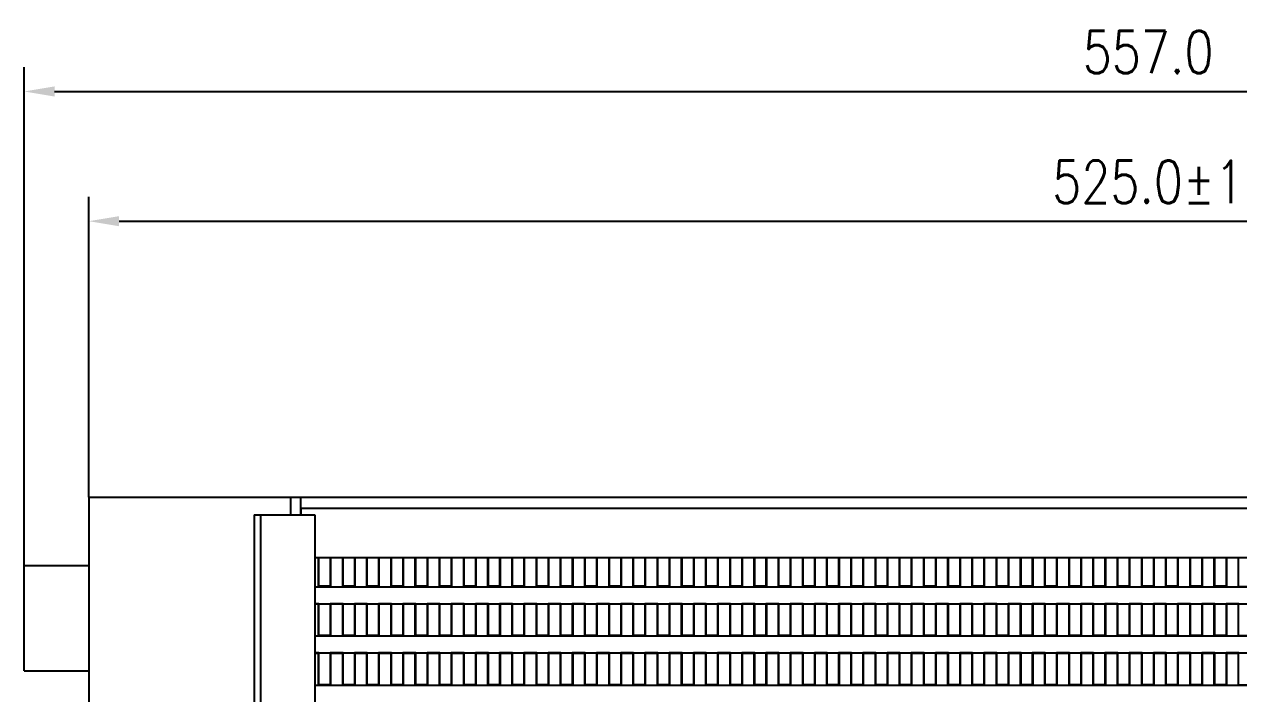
# Model space of a CAD drawing. Header units: millimetres. Extents: x -8604 to -3995, y 3123 to 6155.
# Drawn here: x -7718.6 to -7417.7, y 5526.9 to 5692.7 of the extents above; entities that cross this region are included whole.
import ezdxf

# ---------------------------------------------------------------- set-up
doc = ezdxf.new("R2010")
doc.units = ezdxf.units.MM
doc.layers.get('DEFPOINTS').update_dxf_attribs({"color": 30})
doc.styles.add('TH_GBDIM', font='romans.shx', dxfattribs={"width": 0.8, "bigfont": 'gbcbig.shx'})
doc.dimstyles.new('TH_GBDIM', dxfattribs={"dimscale": 3, "dimtxt": 3.5, "dimasz": 2.5, "dimexe": 2, "dimexo": 0, "dimgap": 1.5, "dimtad": 1, "dimdec": 1, "dimzin": 0, "dimdsep": 46, "dimtxsty": 'TH_GBDIM', "dimcen": 2.5, "dimclrd": 130, "dimclre": 130, "dimclrt": 3, "dimadec": 0, "dimazin": 0, "dimtfac": 0.714286, "dimtdec": 1, "dimtmove": 0, "dimatfit": 3, "dimfxl": 1, "dimtzin": 0, "dimlwd": -1, "dimlwe": -1, "dimarcsym": 0})

# ---------------------------------------------------------------- blocks, each defined once
blk = doc.blocks.new('*D1558')
at = {"color": 130, "transparency": 16777216}
for p, q in [((-7702.62, 5575.58), (-7702.62, 5649.92)), ((-7177.62, 5575.58), (-7177.62, 5649.92)), ((-7695.12, 5643.92), (-7185.12, 5643.92))]:
    blk.add_line(p, q, dxfattribs=at)
for points in [[(-7695.12, 5645.17), (-7695.12, 5642.67), (-7702.62, 5643.92)], [(-7185.12, 5645.17), (-7185.12, 5642.67), (-7177.62, 5643.92)]]:
    blk.add_solid(points, dxfattribs=at)
at = {"layer": 'DEFPOINTS', "color": 0, "transparency": 16777216}
for p in [(-7177.62, 5643.92), (-7702.62, 5575.58), (-7177.62, 5575.58)]:
    blk.add_point(p, dxfattribs=at)
at = {"color": 3, "transparency": 16777216, "insert": (-7440.12, 5653.67), "char_height": 10.5, "attachment_point": 5, "style": 'TH_GBDIM'}
blk.add_mtext('525.0±1', dxfattribs=at)
blk = doc.blocks.new('*D1559')
at = {"color": 130, "transparency": 16777216}
for p, q in [((-7718.62, 5558.58), (-7718.62, 5682.05)), ((-7161.62, 5558.58), (-7161.62, 5682.05)), ((-7711.12, 5676.05), (-7169.12, 5676.05))]:
    blk.add_line(p, q, dxfattribs=at)
for points in [[(-7711.12, 5677.3), (-7711.12, 5674.8), (-7718.62, 5676.05)], [(-7169.12, 5677.3), (-7169.12, 5674.8), (-7161.62, 5676.05)]]:
    blk.add_solid(points, dxfattribs=at)
at = {"layer": 'DEFPOINTS', "color": 0, "transparency": 16777216}
for p in [(-7161.62, 5676.05), (-7718.62, 5558.58), (-7161.62, 5558.58)]:
    blk.add_point(p, dxfattribs=at)
at = {"color": 3, "transparency": 16777216, "insert": (-7440.12, 5685.8), "char_height": 10.5, "attachment_point": 5, "style": 'TH_GBDIM'}
blk.add_mtext('557.0', dxfattribs=at)

msp = doc.modelspace()

# ---------------------------------------------------------------- linework, layer by layer
at = {"color": 7, "linetype": 'Continuous', "lineweight": 25}
for p, q in [((-7702.62, 5575.58), (-7702.62, 5356.18)), ((-7702.62, 5575.58), (-7652.62, 5575.58)), ((-7652.62, 5575.58), (-7652.62, 5571.18)), ((-7652.62, 5575.58), (-7650.12, 5575.58)), ((-7650.12, 5575.58), (-7230.12, 5575.58)), ((-7650.12, 5571.18), (-7650.12, 5575.58)), ((-7661.62, 5571.18), (-7661.62, 5371.18)), ((-7661.62, 5571.18), (-7660.12, 5571.18)), ((-7660.12, 5571.18), (-7660.12, 5371.18)), ((-7660.12, 5571.18), (-7646.62, 5571.18)), ((-7650.12, 5572.84), (-7230.12, 5572.84)), ((-7650.12, 5572.84), (-7650.12, 5571.18)), ((-7646.62, 5571.18), (-7646.62, 5371.18)), ((-7702.62, 5558.58), (-7718.62, 5558.58)), ((-7718.62, 5532.58), (-7718.62, 5558.58)), ((-7646.62, 5560.58), (-7233.62, 5560.58)), ((-7645.72, 5553.38), (-7645.72, 5560.58)), ((-7645.62, 5553.48), (-7645.62, 5560.58)), ((-7642.82, 5560.58), (-7642.82, 5553.48)), ((-7642.72, 5560.58), (-7642.72, 5553.38)), ((-7639.72, 5553.38), (-7639.72, 5560.58)), ((-7639.62, 5553.48), (-7639.62, 5560.58)), ((-7636.82, 5560.58), (-7636.82, 5553.48)), ((-7636.72, 5560.58), (-7636.72, 5553.38)), ((-7633.72, 5553.38), (-7633.72, 5560.58)), ((-7633.62, 5553.48), (-7633.62, 5560.58)), ((-7630.82, 5560.58), (-7630.82, 5553.48)), ((-7630.72, 5560.58), (-7630.72, 5553.38)), ((-7627.72, 5553.38), (-7627.72, 5560.58)), ((-7627.62, 5553.48), (-7627.62, 5560.58)), ((-7624.82, 5560.58), (-7624.82, 5553.48)), ((-7624.72, 5560.58), (-7624.72, 5553.38)), ((-7621.72, 5553.38), (-7621.72, 5560.58)), ((-7621.62, 5553.48), (-7621.62, 5560.58)), ((-7618.82, 5560.58), (-7618.82, 5553.48)), ((-7618.72, 5560.58), (-7618.72, 5553.38)), ((-7615.72, 5553.38), (-7615.72, 5560.58)), ((-7615.62, 5553.48), (-7615.62, 5560.58)), ((-7612.82, 5560.58), (-7612.82, 5553.48)), ((-7612.72, 5560.58), (-7612.72, 5553.38)), ((-7609.72, 5553.38), (-7609.72, 5560.58)), ((-7609.62, 5553.48), (-7609.62, 5560.58)), ((-7606.82, 5560.58), (-7606.82, 5553.48)), ((-7606.72, 5560.58), (-7606.72, 5553.38)), ((-7603.72, 5553.38), (-7603.72, 5560.58)), ((-7603.62, 5553.48), (-7603.62, 5560.58)), ((-7600.82, 5560.58), (-7600.82, 5553.48)), ((-7600.72, 5560.58), (-7600.72, 5553.38)), ((-7597.72, 5553.38), (-7597.72, 5560.58)), ((-7597.62, 5553.48), (-7597.62, 5560.58)), ((-7594.82, 5560.58), (-7594.82, 5553.48)), ((-7594.72, 5560.58), (-7594.72, 5553.38)), ((-7591.72, 5553.38), (-7591.72, 5560.58)), ((-7591.62, 5553.48), (-7591.62, 5560.58)), ((-7588.82, 5560.58), (-7588.82, 5553.48)), ((-7588.72, 5560.58), (-7588.72, 5553.38)), ((-7585.72, 5553.38), (-7585.72, 5560.58)), ((-7585.62, 5553.48), (-7585.62, 5560.58)), ((-7582.82, 5560.58), (-7582.82, 5553.48)), ((-7582.72, 5560.58), (-7582.72, 5553.38)), ((-7579.72, 5553.38), (-7579.72, 5560.58)), ((-7579.62, 5553.48), (-7579.62, 5560.58)), ((-7576.82, 5560.58), (-7576.82, 5553.48)), ((-7576.72, 5560.58), (-7576.72, 5553.38)), ((-7573.72, 5553.38), (-7573.72, 5560.58)), ((-7573.62, 5553.48), (-7573.62, 5560.58)), ((-7570.82, 5560.58), (-7570.82, 5553.48)), ((-7570.72, 5560.58), (-7570.72, 5553.38)), ((-7567.72, 5553.38), (-7567.72, 5560.58)), ((-7567.62, 5553.48), (-7567.62, 5560.58)), ((-7564.82, 5560.58), (-7564.82, 5553.48)), ((-7564.72, 5560.58), (-7564.72, 5553.38)), ((-7561.72, 5553.38), (-7561.72, 5560.58)), ((-7561.62, 5553.48), (-7561.62, 5560.58)), ((-7558.82, 5560.58), (-7558.82, 5553.48)), ((-7558.72, 5560.58), (-7558.72, 5553.38)), ((-7555.72, 5553.38), (-7555.72, 5560.58)), ((-7555.62, 5553.48), (-7555.62, 5560.58)), ((-7552.82, 5560.58), (-7552.82, 5553.48)), ((-7552.72, 5560.58), (-7552.72, 5553.38)), ((-7549.72, 5553.38), (-7549.72, 5560.58)), ((-7549.62, 5553.48), (-7549.62, 5560.58)), ((-7546.82, 5560.58), (-7546.82, 5553.48)), ((-7546.72, 5560.58), (-7546.72, 5553.38)), ((-7543.72, 5553.38), (-7543.72, 5560.58)), ((-7543.62, 5553.48), (-7543.62, 5560.58)), ((-7540.82, 5560.58), (-7540.82, 5553.48)), ((-7540.72, 5560.58), (-7540.72, 5553.38)), ((-7537.72, 5553.38), (-7537.72, 5560.58)), ((-7537.62, 5553.48), (-7537.62, 5560.58)), ((-7534.82, 5560.58), (-7534.82, 5553.48)), ((-7534.72, 5560.58), (-7534.72, 5553.38)), ((-7531.72, 5553.38), (-7531.72, 5560.58)), ((-7531.62, 5553.48), (-7531.62, 5560.58)), ((-7528.82, 5560.58), (-7528.82, 5553.48)), ((-7528.72, 5560.58), (-7528.72, 5553.38)), ((-7525.72, 5553.38), (-7525.72, 5560.58)), ((-7525.62, 5553.48), (-7525.62, 5560.58)), ((-7522.82, 5560.58), (-7522.82, 5553.48)), ((-7522.72, 5560.58), (-7522.72, 5553.38)), ((-7519.72, 5553.38), (-7519.72, 5560.58)), ((-7519.62, 5553.48), (-7519.62, 5560.58)), ((-7516.82, 5560.58), (-7516.82, 5553.48)), ((-7516.72, 5560.58), (-7516.72, 5553.38)), ((-7513.72, 5553.38), (-7513.72, 5560.58)), ((-7513.62, 5553.48), (-7513.62, 5560.58)), ((-7510.82, 5560.58), (-7510.82, 5553.48)), ((-7510.72, 5560.58), (-7510.72, 5553.38)), ((-7507.72, 5553.38), (-7507.72, 5560.58)), ((-7507.62, 5553.48), (-7507.62, 5560.58)), ((-7504.82, 5560.58), (-7504.82, 5553.48)), ((-7504.72, 5560.58), (-7504.72, 5553.38)), ((-7501.72, 5553.38), (-7501.72, 5560.58)), ((-7501.62, 5553.48), (-7501.62, 5560.58)), ((-7498.82, 5560.58), (-7498.82, 5553.48)), ((-7498.72, 5560.58), (-7498.72, 5553.38)), ((-7495.72, 5553.38), (-7495.72, 5560.58)), ((-7495.62, 5553.48), (-7495.62, 5560.58)), ((-7492.82, 5560.58), (-7492.82, 5553.48)), ((-7492.72, 5560.58), (-7492.72, 5553.38)), ((-7489.72, 5553.38), (-7489.72, 5560.58)), ((-7489.62, 5553.48), (-7489.62, 5560.58)), ((-7486.82, 5560.58), (-7486.82, 5553.48)), ((-7486.72, 5560.58), (-7486.72, 5553.38)), ((-7483.72, 5553.38), (-7483.72, 5560.58)), ((-7483.62, 5553.48), (-7483.62, 5560.58)), ((-7480.82, 5560.58), (-7480.82, 5553.48)), ((-7480.72, 5560.58), (-7480.72, 5553.38)), ((-7477.72, 5553.38), (-7477.72, 5560.58)), ((-7477.62, 5553.48), (-7477.62, 5560.58)), ((-7474.82, 5560.58), (-7474.82, 5553.48)), ((-7474.72, 5560.58), (-7474.72, 5553.38)), ((-7471.72, 5553.38), (-7471.72, 5560.58)), ((-7471.62, 5553.48), (-7471.62, 5560.58)), ((-7468.82, 5560.58), (-7468.82, 5553.48)), ((-7468.72, 5560.58), (-7468.72, 5553.38)), ((-7465.72, 5553.38), (-7465.72, 5560.58)), ((-7465.62, 5553.48), (-7465.62, 5560.58)), ((-7462.82, 5560.58), (-7462.82, 5553.48)), ((-7462.72, 5560.58), (-7462.72, 5553.38)), ((-7459.72, 5553.38), (-7459.72, 5560.58)), ((-7459.62, 5553.48), (-7459.62, 5560.58)), ((-7456.82, 5560.58), (-7456.82, 5553.48)), ((-7456.72, 5560.58), (-7456.72, 5553.38)), ((-7453.72, 5553.38), (-7453.72, 5560.58)), ((-7453.62, 5553.48), (-7453.62, 5560.58)), ((-7450.82, 5560.58), (-7450.82, 5553.48)), ((-7450.72, 5560.58), (-7450.72, 5553.38)), ((-7447.72, 5553.38), (-7447.72, 5560.58)), ((-7447.62, 5553.48), (-7447.62, 5560.58)), ((-7444.82, 5560.58), (-7444.82, 5553.48)), ((-7444.72, 5560.58), (-7444.72, 5553.38)), ((-7441.72, 5553.38), (-7441.72, 5560.58)), ((-7441.62, 5553.48), (-7441.62, 5560.58)), ((-7438.82, 5560.58), (-7438.82, 5553.48)), ((-7438.72, 5560.58), (-7438.72, 5553.38)), ((-7435.72, 5553.38), (-7435.72, 5560.58)), ((-7435.62, 5553.48), (-7435.62, 5560.58)), ((-7432.82, 5560.58), (-7432.82, 5553.48)), ((-7432.72, 5560.58), (-7432.72, 5553.38)), ((-7429.72, 5553.38), (-7429.72, 5560.58)), ((-7429.62, 5553.48), (-7429.62, 5560.58)), ((-7426.82, 5560.58), (-7426.82, 5553.48)), ((-7426.72, 5560.58), (-7426.72, 5553.38)), ((-7423.72, 5553.38), (-7423.72, 5560.58)), ((-7423.62, 5553.48), (-7423.62, 5560.58)), ((-7420.82, 5560.58), (-7420.82, 5553.48)), ((-7420.72, 5560.58), (-7420.72, 5553.38)), ((-7417.72, 5553.38), (-7417.72, 5560.58)), ((-7646.62, 5553.38), (-7233.62, 5553.38)), ((-7642.72, 5553.38), (-7645.72, 5553.38)), ((-7642.82, 5553.48), (-7645.62, 5553.48)), ((-7636.72, 5553.38), (-7639.72, 5553.38)), ((-7636.82, 5553.48), (-7639.62, 5553.48)), ((-7630.72, 5553.38), (-7633.72, 5553.38)), ((-7630.82, 5553.48), (-7633.62, 5553.48)), ((-7624.72, 5553.38), (-7627.72, 5553.38)), ((-7624.82, 5553.48), (-7627.62, 5553.48)), ((-7618.72, 5553.38), (-7621.72, 5553.38)), ((-7618.82, 5553.48), (-7621.62, 5553.48)), ((-7612.72, 5553.38), (-7615.72, 5553.38)), ((-7612.82, 5553.48), (-7615.62, 5553.48)), ((-7606.72, 5553.38), (-7609.72, 5553.38)), ((-7606.82, 5553.48), (-7609.62, 5553.48)), ((-7600.72, 5553.38), (-7603.72, 5553.38)), ((-7600.82, 5553.48), (-7603.62, 5553.48)), ((-7594.72, 5553.38), (-7597.72, 5553.38)), ((-7594.82, 5553.48), (-7597.62, 5553.48)), ((-7588.72, 5553.38), (-7591.72, 5553.38)), ((-7588.82, 5553.48), (-7591.62, 5553.48)), ((-7582.72, 5553.38), (-7585.72, 5553.38)), ((-7582.82, 5553.48), (-7585.62, 5553.48)), ((-7576.72, 5553.38), (-7579.72, 5553.38)), ((-7576.82, 5553.48), (-7579.62, 5553.48)), ((-7570.72, 5553.38), (-7573.72, 5553.38)), ((-7570.82, 5553.48), (-7573.62, 5553.48)), ((-7564.72, 5553.38), (-7567.72, 5553.38)), ((-7564.82, 5553.48), (-7567.62, 5553.48)), ((-7558.72, 5553.38), (-7561.72, 5553.38)), ((-7558.82, 5553.48), (-7561.62, 5553.48)), ((-7552.72, 5553.38), (-7555.72, 5553.38)), ((-7552.82, 5553.48), (-7555.62, 5553.48)), ((-7546.72, 5553.38), (-7549.72, 5553.38)), ((-7546.82, 5553.48), (-7549.62, 5553.48)), ((-7540.72, 5553.38), (-7543.72, 5553.38)), ((-7540.82, 5553.48), (-7543.62, 5553.48)), ((-7534.72, 5553.38), (-7537.72, 5553.38)), ((-7534.82, 5553.48), (-7537.62, 5553.48)), ((-7528.72, 5553.38), (-7531.72, 5553.38)), ((-7528.82, 5553.48), (-7531.62, 5553.48)), ((-7522.72, 5553.38), (-7525.72, 5553.38)), ((-7522.82, 5553.48), (-7525.62, 5553.48)), ((-7516.72, 5553.38), (-7519.72, 5553.38)), ((-7516.82, 5553.48), (-7519.62, 5553.48)), ((-7510.72, 5553.38), (-7513.72, 5553.38)), ((-7510.82, 5553.48), (-7513.62, 5553.48)), ((-7504.72, 5553.38), (-7507.72, 5553.38)), ((-7504.82, 5553.48), (-7507.62, 5553.48)), ((-7498.72, 5553.38), (-7501.72, 5553.38)), ((-7498.82, 5553.48), (-7501.62, 5553.48)), ((-7492.72, 5553.38), (-7495.72, 5553.38)), ((-7492.82, 5553.48), (-7495.62, 5553.48)), ((-7486.72, 5553.38), (-7489.72, 5553.38)), ((-7486.82, 5553.48), (-7489.62, 5553.48)), ((-7480.72, 5553.38), (-7483.72, 5553.38)), ((-7480.82, 5553.48), (-7483.62, 5553.48)), ((-7474.72, 5553.38), (-7477.72, 5553.38)), ((-7474.82, 5553.48), (-7477.62, 5553.48)), ((-7468.72, 5553.38), (-7471.72, 5553.38)), ((-7468.82, 5553.48), (-7471.62, 5553.48)), ((-7462.72, 5553.38), (-7465.72, 5553.38)), ((-7462.82, 5553.48), (-7465.62, 5553.48)), ((-7456.72, 5553.38), (-7459.72, 5553.38)), ((-7456.82, 5553.48), (-7459.62, 5553.48)), ((-7450.72, 5553.38), (-7453.72, 5553.38)), ((-7450.82, 5553.48), (-7453.62, 5553.48)), ((-7444.72, 5553.38), (-7447.72, 5553.38)), ((-7444.82, 5553.48), (-7447.62, 5553.48)), ((-7438.72, 5553.38), (-7441.72, 5553.38)), ((-7438.82, 5553.48), (-7441.62, 5553.48)), ((-7432.72, 5553.38), (-7435.72, 5553.38)), ((-7432.82, 5553.48), (-7435.62, 5553.48)), ((-7426.72, 5553.38), (-7429.72, 5553.38)), ((-7426.82, 5553.48), (-7429.62, 5553.48)), ((-7420.72, 5553.38), (-7423.72, 5553.38)), ((-7420.82, 5553.48), (-7423.62, 5553.48)), ((-7414.72, 5553.38), (-7417.72, 5553.38)), ((-7645.62, 5549.18), (-7646.62, 5549.18)), ((-7646.62, 5549.18), (-7233.62, 5549.18)), ((-7645.72, 5549.08), (-7646.62, 5549.08)), ((-7645.72, 5541.18), (-7645.72, 5549.08)), ((-7645.62, 5541.28), (-7645.62, 5549.18)), ((-7642.82, 5549.18), (-7642.82, 5541.28)), ((-7639.62, 5549.18), (-7642.82, 5549.18)), ((-7639.72, 5549.08), (-7642.72, 5549.08)), ((-7642.72, 5549.08), (-7642.72, 5541.18)), ((-7639.72, 5541.18), (-7639.72, 5549.08)), ((-7639.62, 5541.28), (-7639.62, 5549.18)), ((-7636.82, 5549.18), (-7636.82, 5541.28)), ((-7633.62, 5549.18), (-7636.82, 5549.18)), ((-7633.72, 5549.08), (-7636.72, 5549.08)), ((-7636.72, 5549.08), (-7636.72, 5541.18)), ((-7633.72, 5541.18), (-7633.72, 5549.08)), ((-7633.62, 5541.28), (-7633.62, 5549.18)), ((-7630.82, 5549.18), (-7630.82, 5541.28)), ((-7627.62, 5549.18), (-7630.82, 5549.18)), ((-7627.72, 5549.08), (-7630.72, 5549.08)), ((-7630.72, 5549.08), (-7630.72, 5541.18)), ((-7627.72, 5541.18), (-7627.72, 5549.08)), ((-7627.62, 5541.28), (-7627.62, 5549.18)), ((-7624.82, 5549.18), (-7624.82, 5541.28)), ((-7621.62, 5549.18), (-7624.82, 5549.18)), ((-7621.72, 5549.08), (-7624.72, 5549.08)), ((-7624.72, 5549.08), (-7624.72, 5541.18)), ((-7621.72, 5541.18), (-7621.72, 5549.08)), ((-7621.62, 5541.28), (-7621.62, 5549.18)), ((-7618.82, 5549.18), (-7618.82, 5541.28)), ((-7615.62, 5549.18), (-7618.82, 5549.18)), ((-7615.72, 5549.08), (-7618.72, 5549.08)), ((-7618.72, 5549.08), (-7618.72, 5541.18)), ((-7615.72, 5541.18), (-7615.72, 5549.08)), ((-7615.62, 5541.28), (-7615.62, 5549.18)), ((-7612.82, 5549.18), (-7612.82, 5541.28)), ((-7609.62, 5549.18), (-7612.82, 5549.18)), ((-7609.72, 5549.08), (-7612.72, 5549.08)), ((-7612.72, 5549.08), (-7612.72, 5541.18)), ((-7609.72, 5541.18), (-7609.72, 5549.08)), ((-7609.62, 5541.28), (-7609.62, 5549.18)), ((-7606.82, 5549.18), (-7606.82, 5541.28)), ((-7603.62, 5549.18), (-7606.82, 5549.18)), ((-7603.72, 5549.08), (-7606.72, 5549.08)), ((-7606.72, 5549.08), (-7606.72, 5541.18)), ((-7603.72, 5541.18), (-7603.72, 5549.08)), ((-7603.62, 5541.28), (-7603.62, 5549.18)), ((-7600.82, 5549.18), (-7600.82, 5541.28)), ((-7597.62, 5549.18), (-7600.82, 5549.18)), ((-7597.72, 5549.08), (-7600.72, 5549.08)), ((-7600.72, 5549.08), (-7600.72, 5541.18)), ((-7597.72, 5541.18), (-7597.72, 5549.08)), ((-7597.62, 5541.28), (-7597.62, 5549.18)), ((-7594.82, 5549.18), (-7594.82, 5541.28)), ((-7591.62, 5549.18), (-7594.82, 5549.18)), ((-7591.72, 5549.08), (-7594.72, 5549.08)), ((-7594.72, 5549.08), (-7594.72, 5541.18)), ((-7591.72, 5541.18), (-7591.72, 5549.08)), ((-7591.62, 5541.28), (-7591.62, 5549.18)), ((-7588.82, 5549.18), (-7588.82, 5541.28)), ((-7585.62, 5549.18), (-7588.82, 5549.18)), ((-7585.72, 5549.08), (-7588.72, 5549.08)), ((-7588.72, 5549.08), (-7588.72, 5541.18)), ((-7585.72, 5541.18), (-7585.72, 5549.08)), ((-7585.62, 5541.28), (-7585.62, 5549.18)), ((-7582.82, 5549.18), (-7582.82, 5541.28)), ((-7579.62, 5549.18), (-7582.82, 5549.18)), ((-7579.72, 5549.08), (-7582.72, 5549.08)), ((-7582.72, 5549.08), (-7582.72, 5541.18)), ((-7579.72, 5541.18), (-7579.72, 5549.08)), ((-7579.62, 5541.28), (-7579.62, 5549.18)), ((-7576.82, 5549.18), (-7576.82, 5541.28)), ((-7573.62, 5549.18), (-7576.82, 5549.18)), ((-7573.72, 5549.08), (-7576.72, 5549.08)), ((-7576.72, 5549.08), (-7576.72, 5541.18)), ((-7573.72, 5541.18), (-7573.72, 5549.08)), ((-7573.62, 5541.28), (-7573.62, 5549.18)), ((-7570.82, 5549.18), (-7570.82, 5541.28)), ((-7567.62, 5549.18), (-7570.82, 5549.18)), ((-7567.72, 5549.08), (-7570.72, 5549.08)), ((-7570.72, 5549.08), (-7570.72, 5541.18)), ((-7567.72, 5541.18), (-7567.72, 5549.08)), ((-7567.62, 5541.28), (-7567.62, 5549.18)), ((-7564.82, 5549.18), (-7564.82, 5541.28)), ((-7561.62, 5549.18), (-7564.82, 5549.18)), ((-7561.72, 5549.08), (-7564.72, 5549.08)), ((-7564.72, 5549.08), (-7564.72, 5541.18)), ((-7561.72, 5541.18), (-7561.72, 5549.08)), ((-7561.62, 5541.28), (-7561.62, 5549.18)), ((-7558.82, 5549.18), (-7558.82, 5541.28)), ((-7555.62, 5549.18), (-7558.82, 5549.18)), ((-7555.72, 5549.08), (-7558.72, 5549.08)), ((-7558.72, 5549.08), (-7558.72, 5541.18)), ((-7555.72, 5541.18), (-7555.72, 5549.08)), ((-7555.62, 5541.28), (-7555.62, 5549.18)), ((-7552.82, 5549.18), (-7552.82, 5541.28)), ((-7549.62, 5549.18), (-7552.82, 5549.18)), ((-7549.72, 5549.08), (-7552.72, 5549.08)), ((-7552.72, 5549.08), (-7552.72, 5541.18)), ((-7549.72, 5541.18), (-7549.72, 5549.08)), ((-7549.62, 5541.28), (-7549.62, 5549.18)), ((-7546.82, 5549.18), (-7546.82, 5541.28)), ((-7543.62, 5549.18), (-7546.82, 5549.18)), ((-7543.72, 5549.08), (-7546.72, 5549.08)), ((-7546.72, 5549.08), (-7546.72, 5541.18)), ((-7543.72, 5541.18), (-7543.72, 5549.08)), ((-7543.62, 5541.28), (-7543.62, 5549.18)), ((-7540.82, 5549.18), (-7540.82, 5541.28)), ((-7537.62, 5549.18), (-7540.82, 5549.18)), ((-7537.72, 5549.08), (-7540.72, 5549.08)), ((-7540.72, 5549.08), (-7540.72, 5541.18)), ((-7537.72, 5541.18), (-7537.72, 5549.08)), ((-7537.62, 5541.28), (-7537.62, 5549.18)), ((-7534.82, 5549.18), (-7534.82, 5541.28)), ((-7531.62, 5549.18), (-7534.82, 5549.18)), ((-7531.72, 5549.08), (-7534.72, 5549.08)), ((-7534.72, 5549.08), (-7534.72, 5541.18)), ((-7531.72, 5541.18), (-7531.72, 5549.08)), ((-7531.62, 5541.28), (-7531.62, 5549.18)), ((-7528.82, 5549.18), (-7528.82, 5541.28)), ((-7525.62, 5549.18), (-7528.82, 5549.18)), ((-7525.72, 5549.08), (-7528.72, 5549.08)), ((-7528.72, 5549.08), (-7528.72, 5541.18)), ((-7525.72, 5541.18), (-7525.72, 5549.08)), ((-7525.62, 5541.28), (-7525.62, 5549.18)), ((-7522.82, 5549.18), (-7522.82, 5541.28)), ((-7519.62, 5549.18), (-7522.82, 5549.18)), ((-7519.72, 5549.08), (-7522.72, 5549.08)), ((-7522.72, 5549.08), (-7522.72, 5541.18)), ((-7519.72, 5541.18), (-7519.72, 5549.08)), ((-7519.62, 5541.28), (-7519.62, 5549.18)), ((-7516.82, 5549.18), (-7516.82, 5541.28)), ((-7513.62, 5549.18), (-7516.82, 5549.18)), ((-7513.72, 5549.08), (-7516.72, 5549.08)), ((-7516.72, 5549.08), (-7516.72, 5541.18)), ((-7513.72, 5541.18), (-7513.72, 5549.08)), ((-7513.62, 5541.28), (-7513.62, 5549.18)), ((-7510.82, 5549.18), (-7510.82, 5541.28)), ((-7507.62, 5549.18), (-7510.82, 5549.18)), ((-7507.72, 5549.08), (-7510.72, 5549.08)), ((-7510.72, 5549.08), (-7510.72, 5541.18)), ((-7507.72, 5541.18), (-7507.72, 5549.08)), ((-7507.62, 5541.28), (-7507.62, 5549.18)), ((-7504.82, 5549.18), (-7504.82, 5541.28)), ((-7501.62, 5549.18), (-7504.82, 5549.18)), ((-7501.72, 5549.08), (-7504.72, 5549.08)), ((-7504.72, 5549.08), (-7504.72, 5541.18)), ((-7501.72, 5541.18), (-7501.72, 5549.08)), ((-7501.62, 5541.28), (-7501.62, 5549.18)), ((-7498.82, 5549.18), (-7498.82, 5541.28)), ((-7495.62, 5549.18), (-7498.82, 5549.18)), ((-7495.72, 5549.08), (-7498.72, 5549.08)), ((-7498.72, 5549.08), (-7498.72, 5541.18)), ((-7495.72, 5541.18), (-7495.72, 5549.08)), ((-7495.62, 5541.28), (-7495.62, 5549.18)), ((-7492.82, 5549.18), (-7492.82, 5541.28)), ((-7489.62, 5549.18), (-7492.82, 5549.18)), ((-7489.72, 5549.08), (-7492.72, 5549.08)), ((-7492.72, 5549.08), (-7492.72, 5541.18)), ((-7489.72, 5541.18), (-7489.72, 5549.08)), ((-7489.62, 5541.28), (-7489.62, 5549.18)), ((-7486.82, 5549.18), (-7486.82, 5541.28)), ((-7483.62, 5549.18), (-7486.82, 5549.18)), ((-7483.72, 5549.08), (-7486.72, 5549.08)), ((-7486.72, 5549.08), (-7486.72, 5541.18)), ((-7483.72, 5541.18), (-7483.72, 5549.08)), ((-7483.62, 5541.28), (-7483.62, 5549.18)), ((-7480.82, 5549.18), (-7480.82, 5541.28)), ((-7477.62, 5549.18), (-7480.82, 5549.18)), ((-7477.72, 5549.08), (-7480.72, 5549.08)), ((-7480.72, 5549.08), (-7480.72, 5541.18)), ((-7477.72, 5541.18), (-7477.72, 5549.08)), ((-7477.62, 5541.28), (-7477.62, 5549.18)), ((-7474.82, 5549.18), (-7474.82, 5541.28)), ((-7471.62, 5549.18), (-7474.82, 5549.18)), ((-7471.72, 5549.08), (-7474.72, 5549.08)), ((-7474.72, 5549.08), (-7474.72, 5541.18)), ((-7471.72, 5541.18), (-7471.72, 5549.08)), ((-7471.62, 5541.28), (-7471.62, 5549.18)), ((-7468.82, 5549.18), (-7468.82, 5541.28)), ((-7465.62, 5549.18), (-7468.82, 5549.18)), ((-7465.72, 5549.08), (-7468.72, 5549.08)), ((-7468.72, 5549.08), (-7468.72, 5541.18)), ((-7465.72, 5541.18), (-7465.72, 5549.08)), ((-7465.62, 5541.28), (-7465.62, 5549.18)), ((-7462.82, 5549.18), (-7462.82, 5541.28)), ((-7459.62, 5549.18), (-7462.82, 5549.18)), ((-7459.72, 5549.08), (-7462.72, 5549.08)), ((-7462.72, 5549.08), (-7462.72, 5541.18)), ((-7459.72, 5541.18), (-7459.72, 5549.08)), ((-7459.62, 5541.28), (-7459.62, 5549.18)), ((-7456.82, 5549.18), (-7456.82, 5541.28)), ((-7453.62, 5549.18), (-7456.82, 5549.18)), ((-7453.72, 5549.08), (-7456.72, 5549.08)), ((-7456.72, 5549.08), (-7456.72, 5541.18)), ((-7453.72, 5541.18), (-7453.72, 5549.08)), ((-7453.62, 5541.28), (-7453.62, 5549.18)), ((-7450.82, 5549.18), (-7450.82, 5541.28)), ((-7447.62, 5549.18), (-7450.82, 5549.18)), ((-7447.72, 5549.08), (-7450.72, 5549.08)), ((-7450.72, 5549.08), (-7450.72, 5541.18)), ((-7447.72, 5541.18), (-7447.72, 5549.08)), ((-7447.62, 5541.28), (-7447.62, 5549.18)), ((-7444.82, 5549.18), (-7444.82, 5541.28)), ((-7441.62, 5549.18), (-7444.82, 5549.18)), ((-7441.72, 5549.08), (-7444.72, 5549.08)), ((-7444.72, 5549.08), (-7444.72, 5541.18)), ((-7441.72, 5541.18), (-7441.72, 5549.08)), ((-7441.62, 5541.28), (-7441.62, 5549.18)), ((-7438.82, 5549.18), (-7438.82, 5541.28)), ((-7435.62, 5549.18), (-7438.82, 5549.18)), ((-7435.72, 5549.08), (-7438.72, 5549.08)), ((-7438.72, 5549.08), (-7438.72, 5541.18)), ((-7435.72, 5541.18), (-7435.72, 5549.08)), ((-7435.62, 5541.28), (-7435.62, 5549.18)), ((-7432.82, 5549.18), (-7432.82, 5541.28)), ((-7429.62, 5549.18), (-7432.82, 5549.18)), ((-7429.72, 5549.08), (-7432.72, 5549.08)), ((-7432.72, 5549.08), (-7432.72, 5541.18)), ((-7429.72, 5541.18), (-7429.72, 5549.08)), ((-7429.62, 5541.28), (-7429.62, 5549.18)), ((-7426.82, 5549.18), (-7426.82, 5541.28)), ((-7423.62, 5549.18), (-7426.82, 5549.18)), ((-7423.72, 5549.08), (-7426.72, 5549.08)), ((-7426.72, 5549.08), (-7426.72, 5541.18)), ((-7423.72, 5541.18), (-7423.72, 5549.08)), ((-7423.62, 5541.28), (-7423.62, 5549.18)), ((-7420.82, 5549.18), (-7420.82, 5541.28)), ((-7417.62, 5549.18), (-7420.82, 5549.18)), ((-7417.72, 5549.08), (-7420.72, 5549.08)), ((-7420.72, 5549.08), (-7420.72, 5541.18)), ((-7417.72, 5541.18), (-7417.72, 5549.08)), ((-7646.62, 5541.18), (-7233.62, 5541.18)), ((-7642.72, 5541.18), (-7645.72, 5541.18)), ((-7642.82, 5541.28), (-7645.62, 5541.28)), ((-7636.72, 5541.18), (-7639.72, 5541.18)), ((-7636.82, 5541.28), (-7639.62, 5541.28)), ((-7630.72, 5541.18), (-7633.72, 5541.18)), ((-7630.82, 5541.28), (-7633.62, 5541.28)), ((-7624.72, 5541.18), (-7627.72, 5541.18)), ((-7624.82, 5541.28), (-7627.62, 5541.28)), ((-7618.72, 5541.18), (-7621.72, 5541.18)), ((-7618.82, 5541.28), (-7621.62, 5541.28)), ((-7612.72, 5541.18), (-7615.72, 5541.18)), ((-7612.82, 5541.28), (-7615.62, 5541.28)), ((-7606.72, 5541.18), (-7609.72, 5541.18)), ((-7606.82, 5541.28), (-7609.62, 5541.28)), ((-7600.72, 5541.18), (-7603.72, 5541.18)), ((-7600.82, 5541.28), (-7603.62, 5541.28)), ((-7594.72, 5541.18), (-7597.72, 5541.18)), ((-7594.82, 5541.28), (-7597.62, 5541.28)), ((-7588.72, 5541.18), (-7591.72, 5541.18)), ((-7588.82, 5541.28), (-7591.62, 5541.28)), ((-7582.72, 5541.18), (-7585.72, 5541.18)), ((-7582.82, 5541.28), (-7585.62, 5541.28)), ((-7576.72, 5541.18), (-7579.72, 5541.18)), ((-7576.82, 5541.28), (-7579.62, 5541.28)), ((-7570.72, 5541.18), (-7573.72, 5541.18)), ((-7570.82, 5541.28), (-7573.62, 5541.28)), ((-7564.72, 5541.18), (-7567.72, 5541.18)), ((-7564.82, 5541.28), (-7567.62, 5541.28)), ((-7558.72, 5541.18), (-7561.72, 5541.18)), ((-7558.82, 5541.28), (-7561.62, 5541.28)), ((-7552.72, 5541.18), (-7555.72, 5541.18)), ((-7552.82, 5541.28), (-7555.62, 5541.28)), ((-7546.72, 5541.18), (-7549.72, 5541.18)), ((-7546.82, 5541.28), (-7549.62, 5541.28)), ((-7540.72, 5541.18), (-7543.72, 5541.18)), ((-7540.82, 5541.28), (-7543.62, 5541.28)), ((-7534.72, 5541.18), (-7537.72, 5541.18)), ((-7534.82, 5541.28), (-7537.62, 5541.28)), ((-7528.72, 5541.18), (-7531.72, 5541.18)), ((-7528.82, 5541.28), (-7531.62, 5541.28)), ((-7522.72, 5541.18), (-7525.72, 5541.18)), ((-7522.82, 5541.28), (-7525.62, 5541.28)), ((-7516.72, 5541.18), (-7519.72, 5541.18)), ((-7516.82, 5541.28), (-7519.62, 5541.28)), ((-7510.72, 5541.18), (-7513.72, 5541.18)), ((-7510.82, 5541.28), (-7513.62, 5541.28)), ((-7504.72, 5541.18), (-7507.72, 5541.18)), ((-7504.82, 5541.28), (-7507.62, 5541.28)), ((-7498.72, 5541.18), (-7501.72, 5541.18)), ((-7498.82, 5541.28), (-7501.62, 5541.28)), ((-7492.72, 5541.18), (-7495.72, 5541.18)), ((-7492.82, 5541.28), (-7495.62, 5541.28)), ((-7486.72, 5541.18), (-7489.72, 5541.18)), ((-7486.82, 5541.28), (-7489.62, 5541.28)), ((-7480.72, 5541.18), (-7483.72, 5541.18)), ((-7480.82, 5541.28), (-7483.62, 5541.28)), ((-7474.72, 5541.18), (-7477.72, 5541.18)), ((-7474.82, 5541.28), (-7477.62, 5541.28)), ((-7468.72, 5541.18), (-7471.72, 5541.18)), ((-7468.82, 5541.28), (-7471.62, 5541.28)), ((-7462.72, 5541.18), (-7465.72, 5541.18)), ((-7462.82, 5541.28), (-7465.62, 5541.28)), ((-7456.72, 5541.18), (-7459.72, 5541.18)), ((-7456.82, 5541.28), (-7459.62, 5541.28)), ((-7450.72, 5541.18), (-7453.72, 5541.18)), ((-7450.82, 5541.28), (-7453.62, 5541.28)), ((-7444.72, 5541.18), (-7447.72, 5541.18)), ((-7444.82, 5541.28), (-7447.62, 5541.28)), ((-7438.72, 5541.18), (-7441.72, 5541.18)), ((-7438.82, 5541.28), (-7441.62, 5541.28)), ((-7432.72, 5541.18), (-7435.72, 5541.18)), ((-7432.82, 5541.28), (-7435.62, 5541.28)), ((-7426.72, 5541.18), (-7429.72, 5541.18)), ((-7426.82, 5541.28), (-7429.62, 5541.28)), ((-7420.72, 5541.18), (-7423.72, 5541.18)), ((-7420.82, 5541.28), (-7423.62, 5541.28)), ((-7414.72, 5541.18), (-7417.72, 5541.18)), ((-7645.62, 5536.98), (-7646.62, 5536.98)), ((-7646.62, 5536.98), (-7233.62, 5536.98)), ((-7645.72, 5536.88), (-7646.62, 5536.88)), ((-7645.72, 5528.98), (-7645.72, 5536.88)), ((-7645.62, 5529.08), (-7645.62, 5536.98)), ((-7642.82, 5536.98), (-7642.82, 5529.08)), ((-7639.62, 5536.98), (-7642.82, 5536.98)), ((-7639.72, 5536.88), (-7642.72, 5536.88)), ((-7642.72, 5536.88), (-7642.72, 5528.98)), ((-7639.72, 5528.98), (-7639.72, 5536.88)), ((-7639.62, 5529.08), (-7639.62, 5536.98)), ((-7636.82, 5536.98), (-7636.82, 5529.08)), ((-7633.62, 5536.98), (-7636.82, 5536.98)), ((-7633.72, 5536.88), (-7636.72, 5536.88)), ((-7636.72, 5536.88), (-7636.72, 5528.98)), ((-7633.72, 5528.98), (-7633.72, 5536.88)), ((-7633.62, 5529.08), (-7633.62, 5536.98)), ((-7630.82, 5536.98), (-7630.82, 5529.08)), ((-7627.62, 5536.98), (-7630.82, 5536.98)), ((-7627.72, 5536.88), (-7630.72, 5536.88)), ((-7630.72, 5536.88), (-7630.72, 5528.98)), ((-7627.72, 5528.98), (-7627.72, 5536.88)), ((-7627.62, 5529.08), (-7627.62, 5536.98)), ((-7624.82, 5536.98), (-7624.82, 5529.08)), ((-7621.62, 5536.98), (-7624.82, 5536.98)), ((-7621.72, 5536.88), (-7624.72, 5536.88)), ((-7624.72, 5536.88), (-7624.72, 5528.98)), ((-7621.72, 5528.98), (-7621.72, 5536.88)), ((-7621.62, 5529.08), (-7621.62, 5536.98)), ((-7618.82, 5536.98), (-7618.82, 5529.08)), ((-7615.62, 5536.98), (-7618.82, 5536.98)), ((-7615.72, 5536.88), (-7618.72, 5536.88)), ((-7618.72, 5536.88), (-7618.72, 5528.98)), ((-7615.72, 5528.98), (-7615.72, 5536.88)), ((-7615.62, 5529.08), (-7615.62, 5536.98)), ((-7612.82, 5536.98), (-7612.82, 5529.08)), ((-7609.62, 5536.98), (-7612.82, 5536.98)), ((-7609.72, 5536.88), (-7612.72, 5536.88)), ((-7612.72, 5536.88), (-7612.72, 5528.98)), ((-7609.72, 5528.98), (-7609.72, 5536.88)), ((-7609.62, 5529.08), (-7609.62, 5536.98)), ((-7606.82, 5536.98), (-7606.82, 5529.08)), ((-7603.62, 5536.98), (-7606.82, 5536.98)), ((-7603.72, 5536.88), (-7606.72, 5536.88)), ((-7606.72, 5536.88), (-7606.72, 5528.98)), ((-7603.72, 5528.98), (-7603.72, 5536.88)), ((-7603.62, 5529.08), (-7603.62, 5536.98)), ((-7600.82, 5536.98), (-7600.82, 5529.08)), ((-7597.62, 5536.98), (-7600.82, 5536.98)), ((-7597.72, 5536.88), (-7600.72, 5536.88)), ((-7600.72, 5536.88), (-7600.72, 5528.98)), ((-7597.72, 5528.98), (-7597.72, 5536.88)), ((-7597.62, 5529.08), (-7597.62, 5536.98)), ((-7594.82, 5536.98), (-7594.82, 5529.08)), ((-7591.62, 5536.98), (-7594.82, 5536.98)), ((-7591.72, 5536.88), (-7594.72, 5536.88)), ((-7594.72, 5536.88), (-7594.72, 5528.98)), ((-7591.72, 5528.98), (-7591.72, 5536.88)), ((-7591.62, 5529.08), (-7591.62, 5536.98)), ((-7588.82, 5536.98), (-7588.82, 5529.08)), ((-7585.62, 5536.98), (-7588.82, 5536.98)), ((-7585.72, 5536.88), (-7588.72, 5536.88)), ((-7588.72, 5536.88), (-7588.72, 5528.98)), ((-7585.72, 5528.98), (-7585.72, 5536.88)), ((-7585.62, 5529.08), (-7585.62, 5536.98)), ((-7582.82, 5536.98), (-7582.82, 5529.08)), ((-7579.62, 5536.98), (-7582.82, 5536.98)), ((-7579.72, 5536.88), (-7582.72, 5536.88)), ((-7582.72, 5536.88), (-7582.72, 5528.98)), ((-7579.72, 5528.98), (-7579.72, 5536.88)), ((-7579.62, 5529.08), (-7579.62, 5536.98)), ((-7576.82, 5536.98), (-7576.82, 5529.08)), ((-7573.62, 5536.98), (-7576.82, 5536.98)), ((-7573.72, 5536.88), (-7576.72, 5536.88)), ((-7576.72, 5536.88), (-7576.72, 5528.98)), ((-7573.72, 5528.98), (-7573.72, 5536.88)), ((-7573.62, 5529.08), (-7573.62, 5536.98)), ((-7570.82, 5536.98), (-7570.82, 5529.08)), ((-7567.62, 5536.98), (-7570.82, 5536.98)), ((-7567.72, 5536.88), (-7570.72, 5536.88)), ((-7570.72, 5536.88), (-7570.72, 5528.98)), ((-7567.72, 5528.98), (-7567.72, 5536.88)), ((-7567.62, 5529.08), (-7567.62, 5536.98)), ((-7564.82, 5536.98), (-7564.82, 5529.08)), ((-7561.62, 5536.98), (-7564.82, 5536.98)), ((-7561.72, 5536.88), (-7564.72, 5536.88)), ((-7564.72, 5536.88), (-7564.72, 5528.98)), ((-7561.72, 5528.98), (-7561.72, 5536.88)), ((-7561.62, 5529.08), (-7561.62, 5536.98)), ((-7558.82, 5536.98), (-7558.82, 5529.08)), ((-7555.62, 5536.98), (-7558.82, 5536.98)), ((-7555.72, 5536.88), (-7558.72, 5536.88)), ((-7558.72, 5536.88), (-7558.72, 5528.98)), ((-7555.72, 5528.98), (-7555.72, 5536.88)), ((-7555.62, 5529.08), (-7555.62, 5536.98)), ((-7552.82, 5536.98), (-7552.82, 5529.08)), ((-7549.62, 5536.98), (-7552.82, 5536.98)), ((-7549.72, 5536.88), (-7552.72, 5536.88)), ((-7552.72, 5536.88), (-7552.72, 5528.98)), ((-7549.72, 5528.98), (-7549.72, 5536.88)), ((-7549.62, 5529.08), (-7549.62, 5536.98)), ((-7546.82, 5536.98), (-7546.82, 5529.08)), ((-7543.62, 5536.98), (-7546.82, 5536.98)), ((-7543.72, 5536.88), (-7546.72, 5536.88)), ((-7546.72, 5536.88), (-7546.72, 5528.98)), ((-7543.72, 5528.98), (-7543.72, 5536.88)), ((-7543.62, 5529.08), (-7543.62, 5536.98)), ((-7540.82, 5536.98), (-7540.82, 5529.08)), ((-7537.62, 5536.98), (-7540.82, 5536.98)), ((-7537.72, 5536.88), (-7540.72, 5536.88)), ((-7540.72, 5536.88), (-7540.72, 5528.98)), ((-7537.72, 5528.98), (-7537.72, 5536.88)), ((-7537.62, 5529.08), (-7537.62, 5536.98)), ((-7534.82, 5536.98), (-7534.82, 5529.08)), ((-7531.62, 5536.98), (-7534.82, 5536.98)), ((-7531.72, 5536.88), (-7534.72, 5536.88)), ((-7534.72, 5536.88), (-7534.72, 5528.98)), ((-7531.72, 5528.98), (-7531.72, 5536.88)), ((-7531.62, 5529.08), (-7531.62, 5536.98)), ((-7528.82, 5536.98), (-7528.82, 5529.08)), ((-7525.62, 5536.98), (-7528.82, 5536.98)), ((-7525.72, 5536.88), (-7528.72, 5536.88)), ((-7528.72, 5536.88), (-7528.72, 5528.98)), ((-7525.72, 5528.98), (-7525.72, 5536.88)), ((-7525.62, 5529.08), (-7525.62, 5536.98)), ((-7522.82, 5536.98), (-7522.82, 5529.08)), ((-7519.62, 5536.98), (-7522.82, 5536.98)), ((-7519.72, 5536.88), (-7522.72, 5536.88)), ((-7522.72, 5536.88), (-7522.72, 5528.98)), ((-7519.72, 5528.98), (-7519.72, 5536.88)), ((-7519.62, 5529.08), (-7519.62, 5536.98)), ((-7516.82, 5536.98), (-7516.82, 5529.08)), ((-7513.62, 5536.98), (-7516.82, 5536.98)), ((-7513.72, 5536.88), (-7516.72, 5536.88)), ((-7516.72, 5536.88), (-7516.72, 5528.98)), ((-7513.72, 5528.98), (-7513.72, 5536.88)), ((-7513.62, 5529.08), (-7513.62, 5536.98)), ((-7510.82, 5536.98), (-7510.82, 5529.08)), ((-7507.62, 5536.98), (-7510.82, 5536.98)), ((-7507.72, 5536.88), (-7510.72, 5536.88)), ((-7510.72, 5536.88), (-7510.72, 5528.98)), ((-7507.72, 5528.98), (-7507.72, 5536.88)), ((-7507.62, 5529.08), (-7507.62, 5536.98)), ((-7504.82, 5536.98), (-7504.82, 5529.08)), ((-7501.62, 5536.98), (-7504.82, 5536.98)), ((-7501.72, 5536.88), (-7504.72, 5536.88)), ((-7504.72, 5536.88), (-7504.72, 5528.98)), ((-7501.72, 5528.98), (-7501.72, 5536.88)), ((-7501.62, 5529.08), (-7501.62, 5536.98)), ((-7498.82, 5536.98), (-7498.82, 5529.08)), ((-7495.62, 5536.98), (-7498.82, 5536.98)), ((-7495.72, 5536.88), (-7498.72, 5536.88)), ((-7498.72, 5536.88), (-7498.72, 5528.98)), ((-7495.72, 5528.98), (-7495.72, 5536.88)), ((-7495.62, 5529.08), (-7495.62, 5536.98)), ((-7492.82, 5536.98), (-7492.82, 5529.08)), ((-7489.62, 5536.98), (-7492.82, 5536.98)), ((-7489.72, 5536.88), (-7492.72, 5536.88)), ((-7492.72, 5536.88), (-7492.72, 5528.98)), ((-7489.72, 5528.98), (-7489.72, 5536.88)), ((-7489.62, 5529.08), (-7489.62, 5536.98)), ((-7486.82, 5536.98), (-7486.82, 5529.08)), ((-7483.62, 5536.98), (-7486.82, 5536.98)), ((-7483.72, 5536.88), (-7486.72, 5536.88)), ((-7486.72, 5536.88), (-7486.72, 5528.98)), ((-7483.72, 5528.98), (-7483.72, 5536.88)), ((-7483.62, 5529.08), (-7483.62, 5536.98)), ((-7480.82, 5536.98), (-7480.82, 5529.08)), ((-7477.62, 5536.98), (-7480.82, 5536.98)), ((-7477.72, 5536.88), (-7480.72, 5536.88)), ((-7480.72, 5536.88), (-7480.72, 5528.98)), ((-7477.72, 5528.98), (-7477.72, 5536.88)), ((-7477.62, 5529.08), (-7477.62, 5536.98)), ((-7474.82, 5536.98), (-7474.82, 5529.08)), ((-7471.62, 5536.98), (-7474.82, 5536.98)), ((-7471.72, 5536.88), (-7474.72, 5536.88)), ((-7474.72, 5536.88), (-7474.72, 5528.98)), ((-7471.72, 5528.98), (-7471.72, 5536.88)), ((-7471.62, 5529.08), (-7471.62, 5536.98)), ((-7468.82, 5536.98), (-7468.82, 5529.08)), ((-7465.62, 5536.98), (-7468.82, 5536.98)), ((-7465.72, 5536.88), (-7468.72, 5536.88)), ((-7468.72, 5536.88), (-7468.72, 5528.98)), ((-7465.72, 5528.98), (-7465.72, 5536.88)), ((-7465.62, 5529.08), (-7465.62, 5536.98)), ((-7462.82, 5536.98), (-7462.82, 5529.08)), ((-7459.62, 5536.98), (-7462.82, 5536.98)), ((-7459.72, 5536.88), (-7462.72, 5536.88)), ((-7462.72, 5536.88), (-7462.72, 5528.98)), ((-7459.72, 5528.98), (-7459.72, 5536.88)), ((-7459.62, 5529.08), (-7459.62, 5536.98)), ((-7456.82, 5536.98), (-7456.82, 5529.08)), ((-7453.62, 5536.98), (-7456.82, 5536.98)), ((-7453.72, 5536.88), (-7456.72, 5536.88)), ((-7456.72, 5536.88), (-7456.72, 5528.98)), ((-7453.72, 5528.98), (-7453.72, 5536.88)), ((-7453.62, 5529.08), (-7453.62, 5536.98)), ((-7450.82, 5536.98), (-7450.82, 5529.08)), ((-7447.62, 5536.98), (-7450.82, 5536.98)), ((-7447.72, 5536.88), (-7450.72, 5536.88)), ((-7450.72, 5536.88), (-7450.72, 5528.98)), ((-7447.72, 5528.98), (-7447.72, 5536.88)), ((-7447.62, 5529.08), (-7447.62, 5536.98)), ((-7444.82, 5536.98), (-7444.82, 5529.08)), ((-7441.62, 5536.98), (-7444.82, 5536.98)), ((-7441.72, 5536.88), (-7444.72, 5536.88)), ((-7444.72, 5536.88), (-7444.72, 5528.98)), ((-7441.72, 5528.98), (-7441.72, 5536.88)), ((-7441.62, 5529.08), (-7441.62, 5536.98)), ((-7438.82, 5536.98), (-7438.82, 5529.08)), ((-7435.62, 5536.98), (-7438.82, 5536.98)), ((-7435.72, 5536.88), (-7438.72, 5536.88)), ((-7438.72, 5536.88), (-7438.72, 5528.98)), ((-7435.72, 5528.98), (-7435.72, 5536.88)), ((-7435.62, 5529.08), (-7435.62, 5536.98)), ((-7432.82, 5536.98), (-7432.82, 5529.08)), ((-7429.62, 5536.98), (-7432.82, 5536.98)), ((-7429.72, 5536.88), (-7432.72, 5536.88)), ((-7432.72, 5536.88), (-7432.72, 5528.98)), ((-7429.72, 5528.98), (-7429.72, 5536.88)), ((-7429.62, 5529.08), (-7429.62, 5536.98)), ((-7426.82, 5536.98), (-7426.82, 5529.08)), ((-7423.62, 5536.98), (-7426.82, 5536.98)), ((-7423.72, 5536.88), (-7426.72, 5536.88)), ((-7426.72, 5536.88), (-7426.72, 5528.98)), ((-7423.72, 5528.98), (-7423.72, 5536.88)), ((-7423.62, 5529.08), (-7423.62, 5536.98)), ((-7420.82, 5536.98), (-7420.82, 5529.08)), ((-7417.62, 5536.98), (-7420.82, 5536.98)), ((-7417.72, 5536.88), (-7420.72, 5536.88)), ((-7420.72, 5536.88), (-7420.72, 5528.98)), ((-7417.72, 5528.98), (-7417.72, 5536.88)), ((-7718.62, 5532.58), (-7702.62, 5532.58)), ((-7646.62, 5528.98), (-7233.62, 5528.98)), ((-7642.72, 5528.98), (-7645.72, 5528.98)), ((-7642.82, 5529.08), (-7645.62, 5529.08)), ((-7636.72, 5528.98), (-7639.72, 5528.98)), ((-7636.82, 5529.08), (-7639.62, 5529.08)), ((-7630.72, 5528.98), (-7633.72, 5528.98)), ((-7630.82, 5529.08), (-7633.62, 5529.08)), ((-7624.72, 5528.98), (-7627.72, 5528.98)), ((-7624.82, 5529.08), (-7627.62, 5529.08)), ((-7618.72, 5528.98), (-7621.72, 5528.98)), ((-7618.82, 5529.08), (-7621.62, 5529.08)), ((-7612.72, 5528.98), (-7615.72, 5528.98)), ((-7612.82, 5529.08), (-7615.62, 5529.08)), ((-7606.72, 5528.98), (-7609.72, 5528.98)), ((-7606.82, 5529.08), (-7609.62, 5529.08)), ((-7600.72, 5528.98), (-7603.72, 5528.98)), ((-7600.82, 5529.08), (-7603.62, 5529.08)), ((-7594.72, 5528.98), (-7597.72, 5528.98)), ((-7594.82, 5529.08), (-7597.62, 5529.08)), ((-7588.72, 5528.98), (-7591.72, 5528.98)), ((-7588.82, 5529.08), (-7591.62, 5529.08)), ((-7582.72, 5528.98), (-7585.72, 5528.98)), ((-7582.82, 5529.08), (-7585.62, 5529.08)), ((-7576.72, 5528.98), (-7579.72, 5528.98)), ((-7576.82, 5529.08), (-7579.62, 5529.08)), ((-7570.72, 5528.98), (-7573.72, 5528.98)), ((-7570.82, 5529.08), (-7573.62, 5529.08)), ((-7564.72, 5528.98), (-7567.72, 5528.98)), ((-7564.82, 5529.08), (-7567.62, 5529.08)), ((-7558.72, 5528.98), (-7561.72, 5528.98)), ((-7558.82, 5529.08), (-7561.62, 5529.08)), ((-7552.72, 5528.98), (-7555.72, 5528.98)), ((-7552.82, 5529.08), (-7555.62, 5529.08)), ((-7546.72, 5528.98), (-7549.72, 5528.98)), ((-7546.82, 5529.08), (-7549.62, 5529.08)), ((-7540.72, 5528.98), (-7543.72, 5528.98)), ((-7540.82, 5529.08), (-7543.62, 5529.08)), ((-7534.72, 5528.98), (-7537.72, 5528.98)), ((-7534.82, 5529.08), (-7537.62, 5529.08)), ((-7528.72, 5528.98), (-7531.72, 5528.98)), ((-7528.82, 5529.08), (-7531.62, 5529.08)), ((-7522.72, 5528.98), (-7525.72, 5528.98)), ((-7522.82, 5529.08), (-7525.62, 5529.08)), ((-7516.72, 5528.98), (-7519.72, 5528.98)), ((-7516.82, 5529.08), (-7519.62, 5529.08)), ((-7510.72, 5528.98), (-7513.72, 5528.98)), ((-7510.82, 5529.08), (-7513.62, 5529.08)), ((-7504.72, 5528.98), (-7507.72, 5528.98)), ((-7504.82, 5529.08), (-7507.62, 5529.08)), ((-7498.72, 5528.98), (-7501.72, 5528.98)), ((-7498.82, 5529.08), (-7501.62, 5529.08)), ((-7492.72, 5528.98), (-7495.72, 5528.98)), ((-7492.82, 5529.08), (-7495.62, 5529.08)), ((-7486.72, 5528.98), (-7489.72, 5528.98)), ((-7486.82, 5529.08), (-7489.62, 5529.08)), ((-7480.72, 5528.98), (-7483.72, 5528.98)), ((-7480.82, 5529.08), (-7483.62, 5529.08)), ((-7474.72, 5528.98), (-7477.72, 5528.98)), ((-7474.82, 5529.08), (-7477.62, 5529.08)), ((-7468.72, 5528.98), (-7471.72, 5528.98)), ((-7468.82, 5529.08), (-7471.62, 5529.08)), ((-7462.72, 5528.98), (-7465.72, 5528.98)), ((-7462.82, 5529.08), (-7465.62, 5529.08)), ((-7456.72, 5528.98), (-7459.72, 5528.98)), ((-7456.82, 5529.08), (-7459.62, 5529.08)), ((-7450.72, 5528.98), (-7453.72, 5528.98)), ((-7450.82, 5529.08), (-7453.62, 5529.08)), ((-7444.72, 5528.98), (-7447.72, 5528.98)), ((-7444.82, 5529.08), (-7447.62, 5529.08)), ((-7438.72, 5528.98), (-7441.72, 5528.98)), ((-7438.82, 5529.08), (-7441.62, 5529.08)), ((-7432.72, 5528.98), (-7435.72, 5528.98)), ((-7432.82, 5529.08), (-7435.62, 5529.08)), ((-7426.72, 5528.98), (-7429.72, 5528.98)), ((-7426.82, 5529.08), (-7429.62, 5529.08)), ((-7420.72, 5528.98), (-7423.72, 5528.98)), ((-7420.82, 5529.08), (-7423.62, 5529.08)), ((-7414.72, 5528.98), (-7417.72, 5528.98))]:
    msp.add_line(p, q, dxfattribs=at)

# ---------------------------------------------------------------- dimensions: what is measured, and where the dimension line sits
dim = msp.add_linear_dim(base=(-7161.62, 5676.05), p1=(-7718.62, 5558.58), p2=(-7161.62, 5558.58), dimstyle='TH_GBDIM')
dim.commit()
dim.dimension.update_dxf_attribs({"geometry": '*D1559', "text_midpoint": (-7440.12, 5685.8)})
dim = msp.add_linear_dim(base=(-7177.62, 5643.92), p1=(-7702.62, 5575.58), p2=(-7177.62, 5575.58), dimstyle='TH_GBDIM', override={"dimgap": 1.5, "dimtol": 1, "dimlim": 0, "dimtp": 1, "dimtm": 1, "dimtfac": 1, "dimtdec": 0})
dim.commit()
dim.dimension.update_dxf_attribs({"geometry": '*D1558', "text_midpoint": (-7440.12, 5653.67)})

doc.saveas('drawing.dxf')
